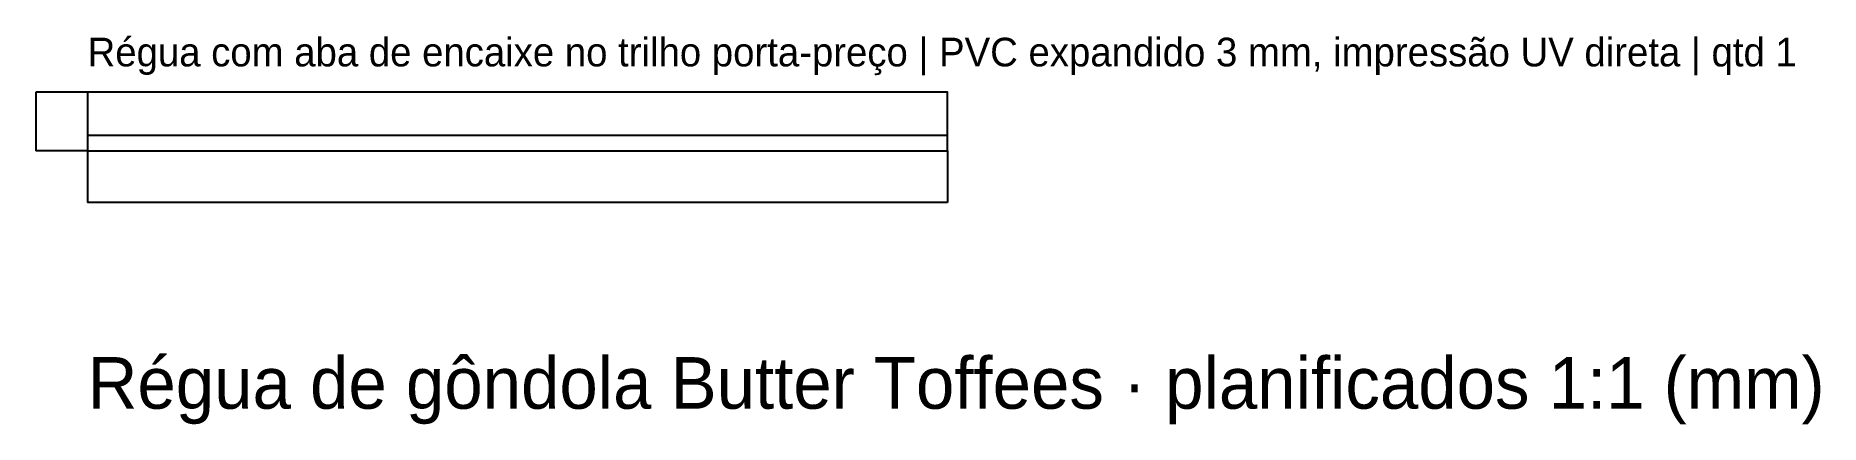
# Model space of a CAD drawing. Header units: millimetres. Extents: x -60 to 2015, y -318 to 134.
import ezdxf

# ---------------------------------------------------------------- set-up
doc = ezdxf.new("R2010")
doc.units = ezdxf.units.MM
doc.linetypes.add('DASHED', pattern=[1.524, 1.27, -0.254])
for name, color, linetype in [('CORTE', 1, 'CONTINUOUS'), ('COTA', 8, 'CONTINUOUS'), ('TEXTO', 7, 'CONTINUOUS'), ('VINCO', 5, 'DASHED')]:
    doc.layers.add(name, color=color, linetype=linetype)
doc.styles.add('OpenSansCondensed-Light', font='OpenSansCondensed-Light.ttf')
doc.dimstyles.new('EZDXF', dxfattribs={"dimtxt": 0.25, "dimasz": 0.175, "dimexe": 0.375, "dimexo": 0.125, "dimgap": 0.1, "dimtad": 1, "dimlfac": 100, "dimzin": 12, "dimdsep": 46, "dimtxsty": 'OpenSansCondensed-Light', "dimblk": 'ARCHTICK', "dimcen": 2.5, "dimazin": 3, "dimtfac": 0.5, "dimtmove": 2, "dimatfit": 3})

# ---------------------------------------------------------------- blocks, each defined once
blk = doc.blocks.new('_ARCHTICK')
at = {"color": 0, "linetype": 'BYBLOCK', "const_width": 0.15}
blk.add_lwpolyline([(-0.5, -0.5), (0.5, 0.5)], dxfattribs=at)

msp = doc.modelspace()

# ---------------------------------------------------------------- linework, layer by layer
at = {"layer": 'CORTE'}
msp.add_lwpolyline([(0, 0), (1000, 0), (1000, 68), (0, 68)], close=True, dxfattribs=at)
at = {"layer": 'VINCO'}
msp.add_line((0, 18), (1000, 18), dxfattribs=at)

# ---------------------------------------------------------------- texts
at = {"layer": 'TEXTO'}
for s, height, p in [('Régua com aba de encaixe no trilho porta-preço | PVC expandido 3 mm, impressão UV direta | qtd 1', 33.3333333, (0, 98)), ('Régua de gôndola Butter Toffees · planificados 1:1 (mm)', 60, (0, -300))]:
    msp.add_text(s, height=height, dxfattribs=at).set_placement(p)

# ---------------------------------------------------------------- dimensions: what is measured, and where the dimension line sits
at = {"layer": 'COTA'}
msp.add_linear_dim(base=(-60, 0), p1=(0, 0), p2=(0, 68), angle=90, dimstyle='EZDXF', dxfattribs=at).render()
msp.add_linear_dim(base=(0, -60), p1=(0, 0), p2=(1000, 0), dimstyle='EZDXF', dxfattribs=at).render()

doc.saveas('drawing.dxf')
